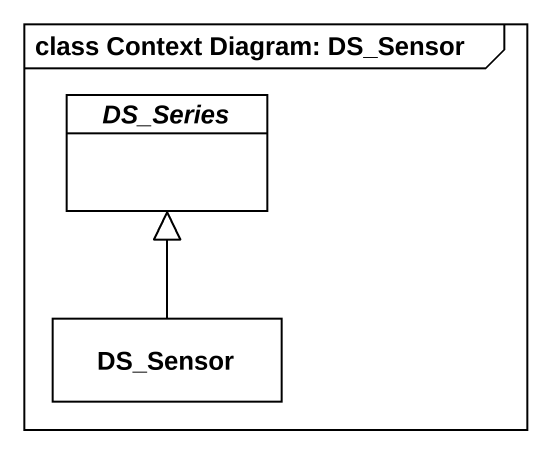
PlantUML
@startuml
mainframe class Context Diagram: DS_Sensor
hide circle
hide empty members
abstract class DS_Series
class DS_Sensor
DS_Sensor -up-|> DS_Series
@enduml
